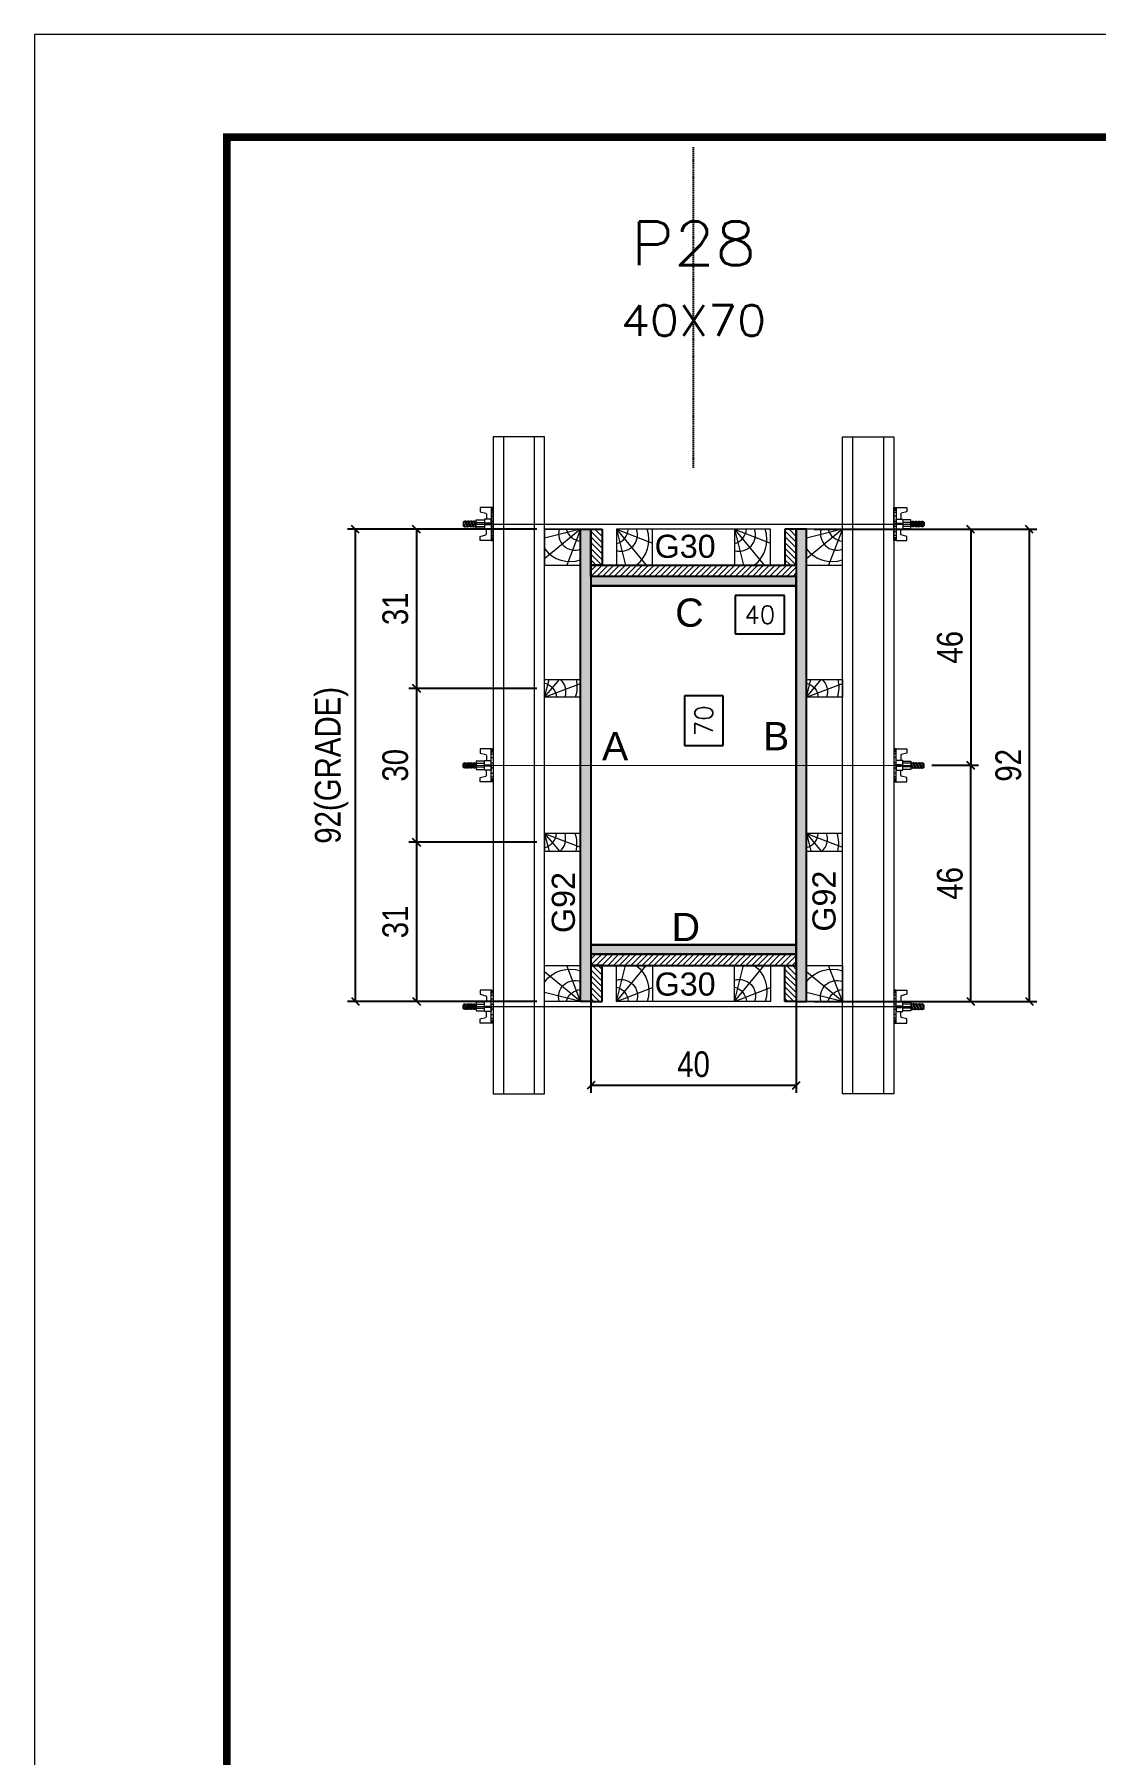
# Model space of a CAD drawing. Extents: x 28748 to 35002, y 14885 to 43501.
# Drawn here: x 30347 to 30760, y 39385 to 40055 of the extents above; entities that cross this region are included whole.
import ezdxf
from ezdxf.enums import TextEntityAlignment as Align

# ---------------------------------------------------------------- set-up
doc = ezdxf.new("R2010")
doc.units = 0
doc.linetypes.add('DASHED', pattern=[0.75, 0.5, -0.25])
doc.linetypes.add('HIDDEN', pattern=[0.375, 0.25, -0.125])
for name, color, linetype in [('CHAPA', 1, 'Continuous'), ('COTA', 241, 'Continuous'), ('MEIO_PONT', 93, 'Continuous'), ('Painéis', 200, 'Continuous'), ('SARRAFO', 251, 'Continuous'), ('Texto de Titulo', 7, 'Continuous'), ('Texto Qtd Sarr', 242, 'Continuous'), ('TEXTO_GERAL', 7, 'Continuous')]:
    doc.layers.add(name, color=color, linetype=linetype)
for name, color, linetype, lineweight in [('Folhas', 255, 'Continuous', 9), ('Hachura', 251, 'Continuous', 9), ('Madeira', 126, 'Continuous', 18), ('Perfil Metálico', 224, 'Continuous', 18), ('SARRAFO DE PRESSAO', 251, 'DASHED', 9), ('Texto Seção', 7, 'Continuous', 15)]:
    doc.layers.add(name, color=color, linetype=linetype, lineweight=lineweight)
doc.styles.add('ARIAL', font='arial.ttf')
doc.styles.add('COTA TECNICA 2X', font='techl___.ttf', dxfattribs={"height": 10})
doc.styles.add('ROMANS', font='romans.shx')
doc.styles.add('SANSSERIF', font='sas_____.pfb')
doc.dimstyles.new('SECAO PILAR', dxfattribs={"dimtxt": 10, "dimasz": 3, "dimexe": 3, "dimexo": 3, "dimgap": 3, "dimtad": 1, "dimdec": 1, "dimlfac": 0.5, "dimzin": 12, "dimdsep": 46, "dimtxsty": 'COTA TECNICA 2X', "dimblk1": 'OBLIQUE', "dimblk2": 'OBLIQUE', "dimsah": 1, "dimcen": 0.9, "dimclrd": 256, "dimclre": 256, "dimclrt": 256, "dimadec": 1, "dimazin": 3, "dimtfac": 1, "dimtdec": 1, "dimtmove": 0, "dimatfit": 3, "dimfxl": 1, "dimtolj": 1, "dimtzin": 12, "dimarcsym": 0})
doc.dimstyles.new('SECÇÃO 2', dxfattribs={"dimtxt": 7, "dimasz": 6, "dimexe": 0.18, "dimexo": 2, "dimgap": -4, "dimtad": 3, "dimdec": 1, "dimlfac": 0.5, "dimzin": 12, "dimdsep": 46, "dimtxsty": 'ROMANS', "dimblk": 'ARCHTICK', "dimcen": 0.09, "dimse1": 1, "dimse2": 1, "dimsd1": 1, "dimsd2": 1, "dimclrd": 180, "dimclre": 5, "dimclrt": 1, "dimadec": 0, "dimazin": 3, "dimtfac": 1, "dimtdec": 1, "dimtofl": 0, "dimtmove": 0, "dimatfit": 3, "dimldrblk": 'ARCHTICK', "dimfxl": 1, "dimtolj": 1, "dimtzin": 0, "dimarcsym": 0})

# ---------------------------------------------------------------- blocks, each defined once
blk = doc.blocks.new('9999999999')
at = {"layer": 'Folhas'}
blk.add_lwpolyline([(98138.98, 34190.21), (99623.98, 34190.21), (99623.98, 35240.21), (98138.98, 35240.21)], close=True, dxfattribs=at)
at = {"layer": 'Folhas', "color": 30, "const_width": 3}
blk.add_lwpolyline([(98213.98, 34230.21), (99583.98, 34230.21), (99583.98, 35200.21), (98213.98, 35200.21)], close=True, dxfattribs=at)
blk = doc.blocks.new('*D367')
at = {"layer": 'COTA', "color": 180, "lineweight": -2, "transparency": 16777216}
for p, q in [((30615.15, 39797.23), (30600.15, 39797.23)), ((30600.15, 39797.23), (30600.15, 39777.9)), ((30615.15, 39777.9), (30615.15, 39797.23)), ((30600.15, 39777.9), (30615.15, 39777.9))]:
    blk.add_line(p, q, dxfattribs=at)
at = {"layer": 'Defpoints', "color": 0, "transparency": 16777216}
for p in [(30563.64, 39840.2), (30563.64, 39700.2), (30619.15, 39700.2)]:
    blk.add_point(p, dxfattribs=at)
at = {"layer": 'COTA', "color": 1, "transparency": 16777216, "insert": (30607.65, 39787.57), "char_height": 7, "attachment_point": 5, "rotation": 90, "style": 'ROMANS'}
blk.add_mtext('\\A1;70', dxfattribs=at)
blk = doc.blocks.new('_ArchTick')
at = {"color": 0, "linetype": 'ByBlock', "const_width": 0.15}
blk.add_lwpolyline([(-0.5, -0.5), (0.5, 0.5)], dxfattribs=at)
blk = doc.blocks.new('_Oblique')
at = {"color": 0, "linetype": 'ByBlock', "lineweight": -2}
blk.add_line((-0.5, -0.5), (0.5, 0.5), dxfattribs=at)
blk = doc.blocks.new('*D368')
at = {"layer": 'COTA', "lineweight": -2, "transparency": 16777216}
for p, q in [((30650.64, 39862.2), (30737.41, 39862.2)), ((30734.41, 39862.2), (30734.41, 39678.2)), ((30650.64, 39678.2), (30737.41, 39678.2))]:
    blk.add_line(p, q, dxfattribs=at)
at = {"layer": 'Defpoints', "color": 0, "transparency": 16777216}
for p in [(30647.64, 39862.2), (30647.64, 39678.2), (30734.41, 39678.2)]:
    blk.add_point(p, dxfattribs=at)
at = {"layer": 'COTA', "lineweight": -2, "transparency": 16777216, "xscale": 3, "yscale": 3, "zscale": 3}
for p, rotation in [((30734.41, 39862.2), 90), ((30734.41, 39678.2), 270)]:
    blk.add_blockref('_Oblique', p, dxfattribs=dict(at, rotation=rotation))
at = {"layer": 'COTA', "transparency": 16777216, "insert": (30726.32, 39770.2), "char_height": 10, "attachment_point": 5, "rotation": 90, "style": 'COTA TECNICA 2X'}
blk.add_mtext('\\A1;92', dxfattribs=at)
blk = doc.blocks.new('*D369')
at = {"layer": 'COTA', "lineweight": -2, "transparency": 16777216}
for p, q in [((30684.64, 39862.2), (30714.64, 39862.2)), ((30711.64, 39862.2), (30711.64, 39770.2)), ((30696.44, 39770.2), (30714.64, 39770.2))]:
    blk.add_line(p, q, dxfattribs=at)
at = {"layer": 'Defpoints', "color": 0, "transparency": 16777216}
for p in [(30681.64, 39862.2), (30693.44, 39770.2), (30711.64, 39770.2)]:
    blk.add_point(p, dxfattribs=at)
at = {"layer": 'COTA', "lineweight": -2, "transparency": 16777216, "xscale": 3, "yscale": 3, "zscale": 3}
for p, rotation in [((30711.64, 39862.2), 90), ((30711.64, 39770.2), 270)]:
    blk.add_blockref('_Oblique', p, dxfattribs=dict(at, rotation=rotation))
at = {"layer": 'COTA', "transparency": 16777216, "insert": (30703.54, 39816.2), "char_height": 10, "attachment_point": 5, "rotation": 90, "style": 'COTA TECNICA 2X'}
blk.add_mtext('\\A1;46', dxfattribs=at)
blk = doc.blocks.new('*D255')
at = {"layer": 'COTA', "lineweight": -2, "transparency": 16777216}
for p, q in [((30696.44, 39770.2), (30714.64, 39770.2)), ((30711.64, 39678.2), (30711.64, 39770.2)), ((30684.64, 39678.2), (30714.64, 39678.2))]:
    blk.add_line(p, q, dxfattribs=at)
at = {"layer": 'Defpoints', "color": 0, "transparency": 16777216}
for p in [(30693.44, 39770.2), (30711.64, 39770.2), (30681.64, 39678.2)]:
    blk.add_point(p, dxfattribs=at)
at = {"layer": 'COTA', "lineweight": -2, "transparency": 16777216, "xscale": 3, "yscale": 3, "zscale": 3}
for p, rotation in [((30711.64, 39770.2), 90), ((30711.64, 39678.2), 270)]:
    blk.add_blockref('_Oblique', p, dxfattribs=dict(at, rotation=rotation))
at = {"layer": 'COTA', "transparency": 16777216, "insert": (30703.54, 39724.2), "char_height": 10, "attachment_point": 5, "rotation": 90, "style": 'COTA TECNICA 2X'}
blk.add_mtext('\\A1;46', dxfattribs=at)
blk = doc.blocks.new('*D256')
at = {"layer": 'COTA', "color": 180, "lineweight": -2, "transparency": 16777216}
for p, q in [((30639.14, 39836.4), (30619.8, 39836.4)), ((30619.8, 39836.4), (30619.8, 39821.4)), ((30639.14, 39821.4), (30639.14, 39836.4)), ((30619.8, 39821.4), (30639.14, 39821.4))]:
    blk.add_line(p, q, dxfattribs=at)
at = {"layer": 'Defpoints', "color": 0, "transparency": 16777216}
for p in [(30563.64, 39840.2), (30643.64, 39840.2), (30643.64, 39817.4)]:
    blk.add_point(p, dxfattribs=at)
at = {"layer": 'COTA', "color": 1, "transparency": 16777216, "insert": (30629.47, 39828.9), "char_height": 7, "attachment_point": 5, "style": 'ROMANS'}
blk.add_mtext('\\A1;40', dxfattribs=at)
blk = doc.blocks.new('titulo1')
at = {"layer": 'Defpoints', "color": 252, "linetype": 'HIDDEN', "ltscale": 2}
blk.add_line((0, 0), (0, 125), dxfattribs=at)
at = {"layer": 'Defpoints', "style": 'ROMANS', "oblique": 15}
blk.add_attdef('FOLHA', text='', height=10, dxfattribs=at).set_placement((0, 15.58), align=Align.MIDDLE_CENTER)
at = {"layer": 'Texto Qtd Sarr', "color": 3, "style": 'ROMANS', "oblique": 15}
for tag, height, p in [('TITULO', 17, (0, 71.45)), ('SEÇÃO', 12, (0, 41.55))]:
    blk.add_attdef(tag, text='', height=height, dxfattribs=at).set_placement(p, align=Align.MIDDLE_CENTER)
blk = doc.blocks.new('PONTALETE')
at = {"layer": 'Madeira'}
for q in [(2.71, 7), (7, 5.76), (7, 1.74)]:
    blk.add_line((0, 0), q, dxfattribs=at)
blk.add_lwpolyline([(0, 0), (7, 0), (7, 7), (0, 7)], close=True, dxfattribs=at)
for centre, radius, start, end in [((2.04, 0.06), 6.23, 37.2818, 109.0913), ((1.09, 0.9), 3.19, 343.603, 109.9847), ((-0.21, -0.78), 3.09, 14.6322, 86.0383)]:
    blk.add_arc(centre, radius, start, end, dxfattribs=at)
blk = doc.blocks.new('*D257')
at = {"layer": 'COTA', "lineweight": -2, "transparency": 16777216}
for p, q in [((30542.64, 39862.2), (30468.86, 39862.2)), ((30471.86, 39862.2), (30471.86, 39678.2)), ((30542.64, 39678.2), (30468.86, 39678.2))]:
    blk.add_line(p, q, dxfattribs=at)
at = {"layer": 'Defpoints', "color": 0, "transparency": 16777216}
for p in [(30545.64, 39862.2), (30471.86, 39678.2), (30545.64, 39678.2)]:
    blk.add_point(p, dxfattribs=at)
at = {"layer": 'COTA', "lineweight": -2, "transparency": 16777216, "xscale": 3, "yscale": 3, "zscale": 3}
for p, rotation in [((30471.86, 39862.2), 90), ((30471.86, 39678.2), 270)]:
    blk.add_blockref('_Oblique', p, dxfattribs=dict(at, rotation=rotation))
at = {"layer": 'COTA', "transparency": 16777216, "insert": (30462.64, 39770.2), "char_height": 10, "attachment_point": 5, "rotation": 90, "style": 'COTA TECNICA 2X'}
blk.add_mtext('\\A1;92(GRADE)', dxfattribs=at)
blk = doc.blocks.new('MEIO PONTALETE')
at = {"layer": 'Madeira'}
for q in [(2.71, 7), (3.5, 2.88), (3.5, 0.87)]:
    blk.add_line((0, 0), q, dxfattribs=at)
blk.add_lwpolyline([(0, 0), (3.5, 0), (3.5, 7), (0, 7)], close=True, dxfattribs=at)
for centre, radius, start, end in [((2.04, 0.06), 6.23, 76.4499, 109.0913), ((1.09, 0.9), 3.19, 40.9063, 109.9847), ((-0.21, -0.78), 3.09, 14.6322, 86.0383)]:
    blk.add_arc(centre, radius, start, end, dxfattribs=at)
blk = doc.blocks.new('*D258')
at = {"layer": 'COTA', "lineweight": -2, "transparency": 16777216}
for p, q in [((30542.64, 39740.2), (30492.7, 39740.2)), ((30495.7, 39740.2), (30495.7, 39678.2)), ((30542.64, 39678.2), (30492.7, 39678.2))]:
    blk.add_line(p, q, dxfattribs=at)
at = {"layer": 'Defpoints', "color": 0, "transparency": 16777216}
for p in [(30545.64, 39740.2), (30495.7, 39678.2), (30545.64, 39678.2)]:
    blk.add_point(p, dxfattribs=at)
at = {"layer": 'COTA', "lineweight": -2, "transparency": 16777216, "xscale": 3, "yscale": 3, "zscale": 3}
for p, rotation in [((30495.7, 39740.2), 90), ((30495.7, 39678.2), 270)]:
    blk.add_blockref('_Oblique', p, dxfattribs=dict(at, rotation=rotation))
at = {"layer": 'COTA', "transparency": 16777216, "insert": (30487.48, 39709.2), "char_height": 10, "attachment_point": 5, "rotation": 90, "style": 'COTA TECNICA 2X'}
blk.add_mtext('\\A1;31', dxfattribs=at)
blk = doc.blocks.new('C')
at = {"layer": 'Hachura', "color": 0}
for p, q in [((0, 3.22), (0, -3.22)), ((0.45, 3.22), (0, 3.22)), ((0.46, 3.16), (0, 3.16)), ((0.46, 3.05), (0, 3.05)), ((0.46, 2.88), (0, 2.88)), ((0, 2.75), (0, -1.16)), ((0.46, 2.65), (0, 2.65)), ((0.46, 2.23), (0, 2.23)), ((0.46, 1.51), (0, 1.51)), ((0.39, 0.49), (0.17, 0.49)), ((0.45, -3.23), (0.45, 3.22)), ((0.45, 3.22), (2.58, 3.22)), ((1.74, 0.97), (0.45, 0.97)), ((1.45, 0.1), (0.45, 0.1)), ((1.35, 1.94), (1.35, 0.96)), ((2.58, 2.39), (1.47, 2.09)), ((1.74, -0.97), (1.74, 0.97)), ((1.74, 0.97), (1.74, 0.84)), ((1.74, 0.97), (1.74, 0.84)), ((1.74, 0.84), (3.35, 0.84)), ((3.35, 0.45), (1.74, 0.45)), ((2.58, 3.22), (2.58, 2.39)), ((3.32, 0.84), (3.32, -0.84)), ((3.35, 0.84), (3.35, -0.84)), ((3.68, 0.45), (3.35, 0.45)), ((3.84, -0.52), (3.35, 0.45)), ((3.35, 0.06), (3.67, -0.57)), ((3.68, 0.45), (4.16, -0.52)), ((3.72, 0.5), (4.25, -0.57)), ((4.37, -0.55), (3.83, 0.53)), ((4.15, 0.45), (3.93, 0.45)), ((4.42, -0.52), (3.93, 0.45)), ((4.15, 0.45), (4.26, 0.45)), ((4.26, 0.45), (4.74, -0.52)), ((4.3, 0.5), (4.83, -0.57)), ((4.95, -0.55), (4.41, 0.53)), ((4.51, 0.45), (4.84, 0.45)), ((5, -0.52), (4.51, 0.45)), ((4.84, 0.45), (5.32, -0.52)), ((4.88, 0.5), (5.41, -0.57)), ((5.53, -0.55), (4.99, 0.53)), ((5.58, -0.52), (5.09, 0.45)), ((5.42, 0.45), (5.09, 0.45)), ((5.58, -0.52), (5.09, 0.45)), ((5.42, 0.45), (5.74, -0.19)), ((5.46, 0.5), (5.74, -0.07)), ((5.74, 0.19), (5.57, 0.53)), ((5.74, 0.32), (5.68, 0.45)), ((5.68, 0.45), (5.74, 0.45)), ((5.74, 0.45), (5.9, 0.29)), ((5.74, 0.45), (5.74, -0.52)), ((5.9, -0.36), (5.9, 0.29)), ((0.45, 0), (0, 0)), ((0.46, -1.52), (0, -1.52)), ((0.46, -2.23), (0, -2.23)), ((0.46, -2.65), (0, -2.65)), ((0.46, -2.88), (0, -2.88)), ((0.46, -3.05), (0, -3.05)), ((0.46, -3.16), (0, -3.16)), ((0, -3.22), (2.57, -3.22)), ((0.08, -0.48), (0.29, -0.48)), ((0.29, -0.48), (0.4, -0.48)), ((0.45, 0), (0.45, -0.97)), ((0.45, -0.16), (1.45, -0.16)), ((0.45, -0.65), (0.45, -0.32)), ((0.45, -3.23), (0.45, -0.65)), ((0.45, -0.97), (1.74, -0.97)), ((1.35, -1.94), (1.35, -0.97)), ((2.58, -2.39), (1.47, -2.1)), ((3.35, -0.32), (1.74, -0.32)), ((3.35, -0.84), (1.74, -0.84)), ((2.58, -3.23), (2.58, -2.39)), ((3.35, -0.07), (3.58, -0.52)), ((3.35, -0.52), (3.58, -0.52)), ((3.84, -0.52), (4.16, -0.52)), ((4.42, -0.52), (4.74, -0.52)), ((4.63, -0.52), (4.74, -0.52)), ((5, -0.52), (5.32, -0.52)), ((5.58, -0.52), (5.74, -0.52)), ((5.74, -0.52), (5.9, -0.36)), ((5.74, -0.52), (5.74, -0.52))]:
    blk.add_line(p, q, dxfattribs=at)
for centre, radius, start, end in [((1.52, 1.94), 0.161, 104.7436, 180), ((1.44, -0.03), 0.129, 272.695, 87.305), ((3.81, 0.39), 0.143, 25.5688, 154.4312), ((4.39, 0.39), 0.143, 25.5688, 154.4312), ((4.97, 0.39), 0.143, 25.5688, 154.4312), ((5.55, 0.39), 0.143, 25.5688, 154.4312), ((0.17, -0.37), 0.174, 221.744, 317.8592), ((1.52, -1.94), 0.161, 180, 255.2564), ((3.71, -0.4), 0.174, 222.1408, 318.256), ((4.29, -0.4), 0.174, 222.1408, 318.256), ((4.87, -0.4), 0.174, 222.1408, 318.256), ((5.45, -0.4), 0.174, 222.1408, 318.256), ((5.61, -0.4), 0.174, 317.8592, 318.256)]:
    blk.add_arc(centre, radius, start, end, dxfattribs=at)
blk = doc.blocks.new('*D259')
at = {"layer": 'COTA', "lineweight": -2, "transparency": 16777216}
for p, q in [((30542.64, 39862.2), (30492.7, 39862.2)), ((30495.7, 39862.2), (30495.7, 39800.2)), ((30542.64, 39800.2), (30492.7, 39800.2))]:
    blk.add_line(p, q, dxfattribs=at)
at = {"layer": 'Defpoints', "color": 0, "transparency": 16777216}
for p in [(30545.64, 39862.2), (30495.7, 39800.2), (30545.64, 39800.2)]:
    blk.add_point(p, dxfattribs=at)
at = {"layer": 'COTA', "lineweight": -2, "transparency": 16777216, "xscale": 3, "yscale": 3, "zscale": 3}
for p, rotation in [((30495.7, 39862.2), 90), ((30495.7, 39800.2), 270)]:
    blk.add_blockref('_Oblique', p, dxfattribs=dict(at, rotation=rotation))
at = {"layer": 'COTA', "transparency": 16777216, "insert": (30487.48, 39831.2), "char_height": 10, "attachment_point": 5, "rotation": 90, "style": 'COTA TECNICA 2X'}
blk.add_mtext('\\A1;31', dxfattribs=at)
blk = doc.blocks.new('*D260')
at = {"layer": 'COTA', "lineweight": -2, "transparency": 16777216}
for p, q in [((30542.64, 39800.2), (30492.7, 39800.2)), ((30495.7, 39800.2), (30495.7, 39740.2)), ((30542.64, 39740.2), (30492.7, 39740.2))]:
    blk.add_line(p, q, dxfattribs=at)
at = {"layer": 'Defpoints', "color": 0, "transparency": 16777216}
for p in [(30545.64, 39800.2), (30495.7, 39740.2), (30545.64, 39740.2)]:
    blk.add_point(p, dxfattribs=at)
at = {"layer": 'COTA', "lineweight": -2, "transparency": 16777216, "xscale": 3, "yscale": 3, "zscale": 3}
for p, rotation in [((30495.7, 39800.2), 90), ((30495.7, 39740.2), 270)]:
    blk.add_blockref('_Oblique', p, dxfattribs=dict(at, rotation=rotation))
at = {"layer": 'COTA', "transparency": 16777216, "insert": (30487.48, 39770.2), "char_height": 10, "attachment_point": 5, "rotation": 90, "style": 'COTA TECNICA 2X'}
blk.add_mtext('\\A1;30', dxfattribs=at)
blk = doc.blocks.new('*D1470')
at = {"layer": 'COTA', "lineweight": -2, "transparency": 16777216}
for p, q in [((30563.64, 39693.6), (30563.64, 39642.56)), ((30643.64, 39693.6), (30643.64, 39642.56)), ((30563.64, 39645.56), (30643.64, 39645.56))]:
    blk.add_line(p, q, dxfattribs=at)
at = {"layer": 'Defpoints', "color": 0, "transparency": 16777216}
for p in [(30563.64, 39696.6), (30643.64, 39696.6), (30643.64, 39645.56)]:
    blk.add_point(p, dxfattribs=at)
at = {"layer": 'COTA', "lineweight": -2, "transparency": 16777216, "xscale": 3, "yscale": 3, "zscale": 3, "rotation": 180}
blk.add_blockref('_Oblique', (30563.64, 39645.56), dxfattribs=at)
at = {"layer": 'COTA', "lineweight": -2, "transparency": 16777216, "xscale": 3, "yscale": 3, "zscale": 3}
blk.add_blockref('_Oblique', (30643.64, 39645.56), dxfattribs=at)
at = {"layer": 'COTA', "transparency": 16777216, "insert": (30603.64, 39653.66), "char_height": 10, "attachment_point": 5, "style": 'COTA TECNICA 2X'}
blk.add_mtext('\\A1;40', dxfattribs=at)

msp = doc.modelspace()

# ---------------------------------------------------------------- hatches: boundary and pattern name
at = {"layer": 'Hachura'}
h = msp.add_hatch(color=256, dxfattribs=at)
h.dxf.hatch_style = 1
h.paths.add_polyline_path([(30563.64, 39678.2), (30559.64, 39678.2), (30559.64, 39862.2), (30563.64, 39862.2)])
h = msp.add_hatch(color=256, dxfattribs=at)
h.dxf.hatch_style = 1
h.paths.add_polyline_path([(30563.64, 39678.2), (30559.64, 39678.2), (30559.64, 39862.2), (30563.64, 39862.2)])
h = msp.add_hatch(dxfattribs=at)
h.set_pattern_fill('ANSI31', color=256, scale=0.5, angle=90, style=0)
h.set_pattern_definition([(135, (7672.2293, 48986.149), (-1.12253202, -1.12253202), [])])
h.paths.add_polyline_path([(30563.64, 39848.2), (30568.04, 39848.2), (30568.04, 39862.2), (30563.64, 39862.2)])
h = msp.add_hatch(dxfattribs=at)
h.set_pattern_fill('ANSI31', color=256, scale=0.5, angle=90, style=0)
h.set_pattern_definition([(135, (7714.2293, 48986.149), (-1.12253202, -1.12253202), [])])
h.paths.add_polyline_path([(30643.64, 39848.2), (30639.24, 39848.2), (30639.24, 39862.2), (30643.64, 39862.2)])
h = msp.add_hatch(color=256, dxfattribs=at)
h.dxf.hatch_style = 1
h.paths.add_polyline_path([(30643.64, 39678.2), (30647.64, 39678.2), (30647.64, 39862.2), (30643.64, 39862.2)])
h = msp.add_hatch(color=256, dxfattribs=at)
h.dxf.hatch_style = 1
h.paths.add_polyline_path([(30643.64, 39678.2), (30647.64, 39678.2), (30647.64, 39862.2), (30643.64, 39862.2)])
h = msp.add_hatch(dxfattribs=at)
h.set_pattern_fill('ANSI31', color=256, scale=0.5, style=0)
h.set_pattern_definition([(45, (39737.5893, 62773.2053), (-1.12253202, 1.12253202), [])])
h.paths.add_polyline_path([(30643.64, 39843.8), (30643.64, 39848.2), (30563.64, 39848.2), (30563.64, 39843.8)])
h = msp.add_hatch(color=256, dxfattribs=at)
h.dxf.hatch_style = 1
h.paths.add_polyline_path([(30563.64, 39843.8), (30563.64, 39840.2), (30643.64, 39840.2), (30643.64, 39843.8)])
h = msp.add_hatch(color=256, dxfattribs=at)
h.dxf.hatch_style = 1
h.paths.add_polyline_path([(30563.64, 39843.8), (30563.64, 39840.2), (30643.64, 39840.2), (30643.64, 39843.8)])
h = msp.add_hatch(color=256, dxfattribs=at)
h.dxf.hatch_style = 1
h.paths.add_polyline_path([(30563.64, 39700.2), (30563.64, 39696.6), (30643.64, 39696.6), (30643.64, 39700.2)])
h = msp.add_hatch(color=256, dxfattribs=at)
h.dxf.hatch_style = 1
h.paths.add_polyline_path([(30563.64, 39700.2), (30563.64, 39696.6), (30643.64, 39696.6), (30643.64, 39700.2)])
h = msp.add_hatch(dxfattribs=at)
h.set_pattern_fill('ANSI31', color=256, scale=0.5, style=0)
h.set_pattern_definition([(45, (39737.5893, 62799.2053), (-1.12253202, 1.12253202), [])])
h.paths.add_polyline_path([(30643.64, 39696.6), (30643.64, 39692.2), (30563.64, 39692.2), (30563.64, 39696.6)])
h = msp.add_hatch(dxfattribs=at)
h.set_pattern_fill('ANSI31', color=256, scale=0.5, angle=90, style=0)
h.set_pattern_definition([(135, (7672.2293, 49181.149), (-1.12253202, -1.12253202), [])])
h.paths.add_polyline_path([(30563.64, 39692.2), (30568.04, 39692.2), (30568.04, 39678.2), (30563.64, 39678.2)])
h = msp.add_hatch(dxfattribs=at)
h.set_pattern_fill('ANSI31', color=256, scale=0.5, angle=90, style=0)
h.set_pattern_definition([(135, (7714.2293, 49181.149), (-1.12253202, -1.12253202), [])])
h.paths.add_polyline_path([(30643.64, 39692.2), (30639.24, 39692.2), (30639.24, 39678.2), (30643.64, 39678.2)])

# ---------------------------------------------------------------- linework, layer by layer
at = {"layer": 'CHAPA'}
for points in [[(30563.64, 39678.2), (30559.64, 39678.2), (30559.64, 39862.2), (30563.64, 39862.2)], [(30563.64, 39678.2), (30559.64, 39678.2), (30559.64, 39862.2), (30563.64, 39862.2)], [(30643.64, 39678.2), (30647.64, 39678.2), (30647.64, 39862.2), (30643.64, 39862.2)], [(30643.64, 39678.2), (30647.64, 39678.2), (30647.64, 39862.2), (30643.64, 39862.2)], [(30563.64, 39843.8), (30563.64, 39840.2), (30643.64, 39840.2), (30643.64, 39843.8)], [(30563.64, 39843.8), (30563.64, 39840.2), (30643.64, 39840.2), (30643.64, 39843.8)], [(30563.64, 39700.2), (30563.64, 39696.6), (30643.64, 39696.6), (30643.64, 39700.2)], [(30563.64, 39700.2), (30563.64, 39696.6), (30643.64, 39696.6), (30643.64, 39700.2)]]:
    msp.add_lwpolyline(points, close=True, dxfattribs=at)
at = {"layer": 'Hachura'}
for p, q in [((30514.84, 39864.2), (30688.64, 39864.21)), ((30514.84, 39770.2), (30688.64, 39770.19)), ((30514.84, 39676.2), (30688.64, 39676.19))]:
    msp.add_line(p, q, dxfattribs=at)
at = {"layer": 'Madeira'}
for points in [[(30559.64, 39678.2), (30545.64, 39678.2), (30545.64, 39862.2), (30559.64, 39862.2)], [(30573.64, 39862.2), (30573.64, 39848.2), (30633.63, 39848.2), (30633.63, 39862.2)], [(30647.64, 39678.2), (30661.64, 39678.2), (30661.64, 39862.2), (30647.64, 39862.2)], [(30573.64, 39678.2), (30573.64, 39692.2), (30633.63, 39692.2), (30633.63, 39678.2)]]:
    msp.add_lwpolyline(points, close=True, dxfattribs=at)
at = {"layer": 'Painéis'}
msp.add_lwpolyline([(30643.64, 39840.2), (30563.64, 39840.2), (30563.64, 39700.2), (30643.64, 39700.2)], close=True, dxfattribs=at)
at = {"layer": 'Perfil Metálico'}
for points in [[(30525.64, 39642.2), (30545.64, 39642.2), (30545.64, 39898.2), (30525.64, 39898.2)], [(30541.64, 39898.2), (30529.64, 39898.2), (30529.64, 39642.2), (30541.64, 39642.2)], [(30681.64, 39642.2), (30661.64, 39642.2), (30661.64, 39898.2), (30681.64, 39898.2)], [(30665.64, 39898.2), (30677.64, 39898.2), (30677.64, 39642.2), (30665.64, 39642.2)]]:
    msp.add_lwpolyline(points, close=True, dxfattribs=at)
at = {"layer": 'SARRAFO'}
for points in [[(30568.04, 39862.2), (30568.04, 39848.2), (30563.64, 39848.2), (30563.64, 39862.2)], [(30639.24, 39862.2), (30639.24, 39848.2), (30643.64, 39848.2), (30643.64, 39862.2)], [(30563.64, 39848.2), (30643.64, 39848.2), (30643.64, 39843.8), (30563.64, 39843.8)], [(30563.64, 39692.2), (30643.64, 39692.2), (30643.64, 39696.6), (30563.64, 39696.6)], [(30568.04, 39678.2), (30568.04, 39692.2), (30563.64, 39692.2), (30563.64, 39678.2)], [(30639.24, 39678.2), (30639.24, 39692.2), (30643.64, 39692.2), (30643.64, 39678.2)]]:
    msp.add_lwpolyline(points, close=True, dxfattribs=at)

# ---------------------------------------------------------------- block references
at = {"layer": 'Hachura', "linetype": 'Continuous', "yscale": 2, "zscale": 2, "rotation": 180}
for p, xscale in [((30525.64, 39864.2), 2), ((30681.64, 39864.2), -2)]:
    msp.add_blockref('C', p, dxfattribs=dict(at, xscale=xscale))
at = {"layer": 'Hachura', "linetype": 'Continuous', "yscale": 2, "zscale": 2}
for p, xscale in [((30525.64, 39770.2), -2), ((30681.64, 39770.2), 2), ((30525.64, 39676.2), -2), ((30681.64, 39676.2), 2)]:
    msp.add_blockref('C', p, dxfattribs=dict(at, xscale=xscale))
at = {"layer": 'MEIO_PONT'}
for name, p, xscale, yscale, zscale, rotation in [('PONTALETE', (30559.64, 39862.2), 2, 2, 2, 180), ('PONTALETE', (30573.64, 39862.2), 2, 2, 2, 270), ('PONTALETE', (30619.63, 39862.2), 2, 2, 2, 270), ('PONTALETE', (30661.64, 39862.2), 2, 2, 2, 180), ('MEIO PONTALETE', (30545.64, 39796.7), -1.999999997962732, 1.999999997962732, 1.999999997962732, 270), ('MEIO PONTALETE', (30647.64, 39796.7), -1.999999997962732, 1.999999997962732, 1.999999997962732, 270), ('MEIO PONTALETE', (30545.64, 39743.7), 1.999999997962732, 1.999999997962732, 1.999999997962732, 270), ('MEIO PONTALETE', (30647.64, 39743.7), 1.999999997962732, 1.999999997962732, 1.999999997962732, 270), ('PONTALETE', (30573.64, 39678.2), -2, 2, 2, 270), ('PONTALETE', (30619.63, 39678.2), -2, 2, 2, 270)]:
    msp.add_blockref(name, p, dxfattribs=dict(at, xscale=xscale, yscale=yscale, zscale=zscale, rotation=rotation))
at = {"layer": 'MEIO_PONT', "xscale": -2, "yscale": 2, "zscale": 2}
for p in [(30559.64, 39678.2), (30661.64, 39678.2)]:
    msp.add_blockref('PONTALETE', p, dxfattribs=at)
at = {"layer": 'SARRAFO DE PRESSAO', "color": 6, "linetype": 'ByBlock'}
msp.add_blockref('9999999999', (-67792.14, 4814.81), dxfattribs=at)
at = {"layer": 'Texto Seção'}
ref = msp.add_blockref('titulo1', (30603.64, 39886.07), dxfattribs=at)
ref.add_attrib('TITULO', 'P28', dxfattribs={"layer": 'Texto de Titulo', "color": 7, "height": 17, "style": 'ROMANS', "width": 1.1}).set_placement((30603.64, 39973.57), align=Align.MIDDLE_CENTER)
ref.add_attrib('SEÇÃO', '40X70', dxfattribs={"layer": 'Texto de Titulo', "color": 7, "height": 12, "style": 'ROMANS', "width": 1.1}).set_placement((30603.64, 39943.57), align=Align.MIDDLE_CENTER)

# ---------------------------------------------------------------- texts
at = {"layer": 'TEXTO_GERAL', "style": 'ARIAL'}
for s, p in [('C', (30602.05, 39829.7)), ('A', (30573.09, 39777.64)), ('B', (30635.81, 39781.56)), ('D', (30600.64, 39707.2))]:
    msp.add_text(s, height=11, dxfattribs=at).set_placement(p, align=Align.MIDDLE_CENTER)
at = {"layer": 'TEXTO_GERAL', "color": 0, "linetype": 'Continuous', "style": 'SANSSERIF'}
for p in [(30552.91, 39704.86), (30654.47, 39705.41)]:
    msp.add_text('G92', height=9, rotation=90, dxfattribs=at).set_placement(p, align=Align.MIDDLE_LEFT)
at = {"layer": 'TEXTO_GERAL', "color": 0, "linetype": 'Continuous', "char_height": 9, "width": 285.3299, "style": 'SANSSERIF'}
for insert, attachment_point in [((30588.49, 39860.05), 1), ((30588.49, 39680.34), 7)]:
    msp.add_mtext('G30', dxfattribs=dict(at, insert=insert, attachment_point=attachment_point))

# ---------------------------------------------------------------- dimensions: what is measured, and where the dimension line sits
at = {"layer": 'COTA'}
dim = msp.add_linear_dim(base=(30471.86, 39678.2), p1=(30545.64, 39862.2), p2=(30545.64, 39678.2), angle=270, text='<>(GRADE)', dimstyle='SECAO PILAR', dxfattribs=at)
dim.commit()
dim.dimension.update_dxf_attribs({"geometry": '*D257', "text_midpoint": (30462.64, 39770.2)})
for base, p1, p2, angle, picture, middle in [((30495.7, 39800.2), (30545.64, 39862.2), (30545.64, 39800.2), 270, '*D259', (30487.48, 39831.2)), ((30734.41, 39678.2), (30647.64, 39862.2), (30647.64, 39678.2), 270, '*D368', (30726.32, 39770.2)), ((30711.64, 39770.2), (30681.64, 39862.2), (30693.44, 39770.2), 270, '*D369', (30703.54, 39816.2)), ((30495.7, 39740.2), (30545.64, 39800.2), (30545.64, 39740.2), 270, '*D260', (30487.48, 39770.2)), ((30711.64, 39770.2), (30681.64, 39678.2), (30693.44, 39770.2), 90, '*D255', (30703.54, 39724.2)), ((30495.7, 39678.2), (30545.64, 39740.2), (30545.64, 39678.2), 270, '*D258', (30487.48, 39709.2))]:
    dim = msp.add_linear_dim(base=base, p1=p1, p2=p2, angle=angle, dimstyle='SECAO PILAR', dxfattribs=at)
    dim.commit()
    dim.dimension.update_dxf_attribs({"geometry": picture, "text_midpoint": middle})
dim = msp.add_linear_dim(base=(30619.15, 39700.2), p1=(30563.64, 39840.2), p2=(30563.64, 39700.2), angle=270, dimstyle='SECÇÃO 2', dxfattribs=at)
dim.commit()
dim.dimension.update_dxf_attribs({"geometry": '*D367', "text_midpoint": (30619.15, 39787.57), "dimtype": 160})
dim = msp.add_linear_dim(base=(30643.64, 39817.4), p1=(30563.64, 39840.2), p2=(30643.64, 39840.2), dimstyle='SECÇÃO 2', dxfattribs=at)
dim.commit()
dim.dimension.update_dxf_attribs({"geometry": '*D256', "text_midpoint": (30629.47, 39817.4), "dimtype": 160})
dim = msp.add_linear_dim(base=(30643.64, 39645.56), p1=(30563.64, 39696.6), p2=(30643.64, 39696.6), dimstyle='SECAO PILAR', dxfattribs=at)
dim.commit()
dim.dimension.update_dxf_attribs({"geometry": '*D1470', "text_midpoint": (30603.64, 39653.66)})

doc.saveas('drawing.dxf')
